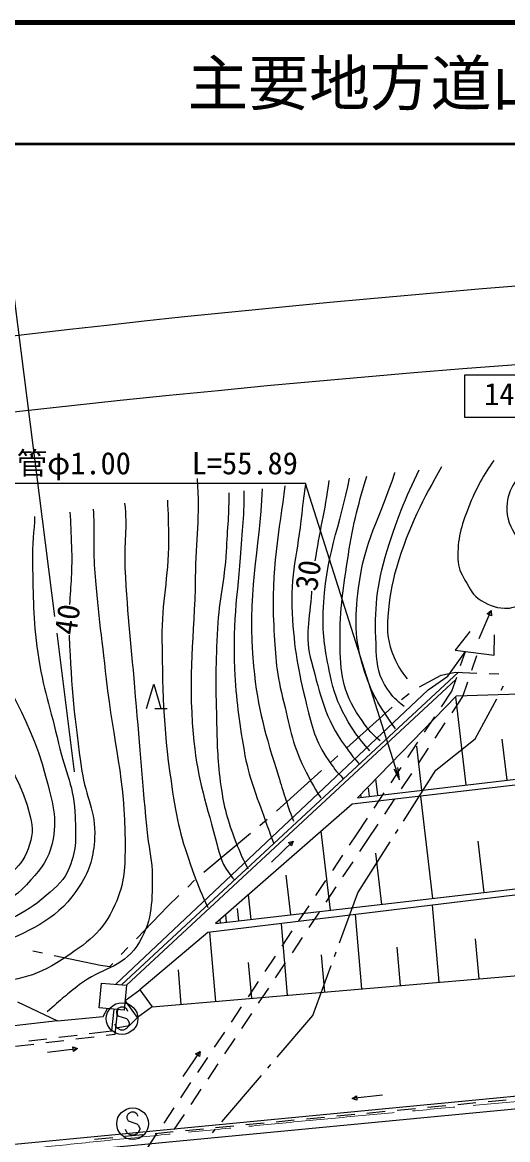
# Model space of a CAD drawing. Units: millimetres, scale not verified. Extents: x 40000 to 680000, y 20000 to 380000.
# Drawn here: x 203165 to 243056, y 288054 to 380000 of the extents above; entities that cross this region are included whole.
import ezdxf
from ezdxf.enums import TextEntityAlignment as Align

# ---------------------------------------------------------------- set-up
doc = ezdxf.new("R2010")
doc.units = ezdxf.units.MM
doc.header["$LTSCALE"] = 1000
doc.linetypes.add('CHAIN', pattern=[18.5, 12, -1.5, 3.5, -1.5])
for name, color, linetype, lineweight in [('M-BGD', 7, 'Continuous', 25), ('M-BMK', 2, 'CHAIN', 13), ('M-BMK-ROW', 30, 'Continuous', 25), ('M-STR-STRC', 7, 'Continuous', 25), ('M-TTL', 2, 'Continuous', 140), ('M-TTL-LINE', 7, 'Continuous', 50)]:
    doc.layers.add(name, color=color, linetype=linetype, lineweight=lineweight)
doc.layers.add('M-TTL-TXT', color=7, linetype='Continuous')
doc.styles.add('ＭＳ ゴシック', font='')
doc.styles.get('ＭＳ ゴシック').set_extended_font_data('MS Gothic')

# ---------------------------------------------------------------- blocks, each defined once
blk = doc.blocks.new('open_arrow')
at = {"color": 0, "linetype": 'Continuous', "lineweight": -2}
blk.add_lwpolyline([(7.5, 1.25), (0, 0), (7.5, -1.25)], dxfattribs=at)

msp = doc.modelspace()

# ---------------------------------------------------------------- linework, layer by layer
at = {"layer": 'M-BGD'}
for p, q in [((240719, 329289), (241694, 331591)), ((241375, 331319), (241694, 331591)), ((241720, 331172), (241375, 331319)), ((241694, 331591), (241720, 331172)), ((239193, 327062), (239591, 328216)), ((240118, 326676), (240536, 327890)), ((211316, 300803), (239008, 326526)), ((211719, 300767), (238801, 325923)), ((213360, 323528), (213960, 325528)), ((213960, 325528), (214560, 323528)), ((238470, 324964), (238867, 326117)), ((239374, 324517), (239792, 325731)), ((237617, 323678), (238470, 324964)), ((242535, 325039), (242724, 325392)), ((238485, 323178), (239374, 324517)), ((239644, 317243), (238791, 324500)), ((240391, 321052), (242156, 324335)), ((214060, 323528), (215060, 323528)), ((236235, 321595), (237064, 322845)), ((237103, 321095), (237932, 322345)), ((237156, 318469), (240391, 321052)), ((243009, 317638), (242613, 321003)), ((234853, 319512), (235682, 320762)), ((236015, 316817), (235589, 320446)), ((235721, 319011), (236550, 320261)), ((230714, 316195), (254171, 318949)), ((233470, 317428), (234300, 318678)), ((234339, 316928), (235168, 318178)), ((234484, 314263), (237156, 318469)), ((232387, 316391), (232227, 317751)), ((231027, 316231), (230997, 316486)), ((231707, 316311), (231627, 316991)), ((232088, 315345), (232918, 316595)), ((236910, 307908), (235932, 316324)), ((232957, 314845), (233786, 316095)), ((230683, 313226), (231535, 314512)), ((231515, 312673), (232404, 314012)), ((233840, 313250), (234055, 313587)), ((223635, 310891), (225431, 312630)), ((225031, 312504), (225431, 312630)), ((225431, 312630), (225292, 312235)), ((228493, 306930), (227737, 313440)), ((230063, 312297), (230683, 313226)), ((230907, 311761), (231515, 312673)), ((225292, 312235), (225031, 312504)), ((230740, 308368), (233411, 312574)), ((241119, 308397), (240630, 312606)), ((219045, 305832), (263049, 310945)), ((228676, 310217), (229508, 311465)), ((229521, 309681), (230353, 310929)), ((232702, 307419), (232212, 311627)), ((225238, 306551), (224860, 309806)), ((227289, 308137), (228121, 309385)), ((221983, 306173), (221748, 308198)), ((228134, 307601), (228966, 308849)), ((229235, 304254), (230740, 308368)), ((225902, 306057), (226735, 307305)), ((237419, 301002), (236876, 307345)), ((219462, 305880), (219426, 306195)), ((219959, 305938), (219886, 306568)), ((220971, 306056), (220853, 307068)), ((226747, 305521), (227579, 306769)), ((231076, 300459), (230553, 306573)), ((224963, 299936), (224459, 305828)), ((219071, 299431), (218585, 305110)), ((224516, 303977), (225348, 305225)), ((225360, 303441), (226192, 304689)), ((240709, 301284), (240428, 304574)), ((228823, 303127), (228961, 303503)), ((234248, 300731), (233976, 303902)), ((222017, 299684), (221765, 302630)), ((223129, 301897), (223961, 303145)), ((223973, 301361), (224805, 302609)), ((228020, 300198), (227758, 303254)), ((216231, 299188), (215988, 302028)), ((227044, 298263), (228549, 302376)), ((221742, 299817), (222574, 301065)), ((222586, 299280), (223419, 300529)), ((220355, 297736), (221187, 298985)), ((210530, 297005), (210712, 298799)), ((210804, 296736), (211010, 298769)), ((221200, 297200), (222032, 298448)), ((224120, 294844), (227044, 298263)), ((208657, 296778), (210530, 297005)), ((203693, 296175), (205182, 296356)), ((205089, 296042), (206578, 296223)), ((206175, 296476), (207664, 296657)), ((207571, 296344), (209060, 296524)), ((210053, 296645), (210804, 296736)), ((218968, 295656), (219800, 296904)), ((219813, 295120), (220645, 296368)), ((202607, 295741), (204096, 295922)), ((205227, 295245), (207709, 295542)), ((207314, 295684), (207709, 295542)), ((207359, 295311), (207314, 295684)), ((207709, 295542), (207359, 295311)), ((216382, 293240), (217769, 295320)), ((217405, 295112), (217769, 295320)), ((217769, 295320), (217717, 294904)), ((217717, 294904), (217405, 295112)), ((217582, 293576), (218414, 294824)), ((218426, 293040), (219258, 294288)), ((223340, 293932), (223600, 294236)), ((219570, 289525), (222820, 293324)), ((216195, 291496), (217027, 292744)), ((217039, 290960), (217871, 292208)), ((232764, 291710), (230279, 291439)), ((230279, 291439), (230632, 291666)), ((230632, 291666), (230672, 291293)), ((214808, 289416), (215640, 290664)), ((230672, 291293), (230279, 291439)), ((233983, 290483), (235476, 290626)), ((236471, 290722), (237964, 290865)), ((238960, 290960), (240453, 291104)), ((241448, 291199), (242941, 291342)), ((215652, 288880), (216484, 290128)), ((224028, 289529), (225521, 289672)), ((226517, 289767), (228010, 289911)), ((229005, 290006), (230498, 290149)), ((231494, 290245), (232987, 290388)), ((214074, 288574), (215567, 288717)), ((216562, 288813), (218056, 288956)), ((218790, 288613), (219050, 288917)), ((219051, 289052), (220544, 289195)), ((221540, 289290), (223033, 289433)), ((209097, 288097), (210590, 288240)), ((211585, 288336), (213078, 288479)), ((213421, 287336), (214253, 288584))]:
    msp.add_line(p, q, dxfattribs=at)
for points in [[(239946, 329862), (238737, 328324), (241958, 327916), (241970, 329606)], [(210837, 300838), (236517, 325066), (238143, 326193), (239591, 328216)], [(254171, 318949), (246621, 324798), (238827, 324537), (230714, 316195)], [(263049, 310945), (254467, 318483), (230280, 315666), (219045, 305832)], [(263705, 310623), (218398, 305088), (212817, 300385)], [(213828, 298982), (263120, 303203), (269853, 304743)], [(202774, 299386), (206045, 297845), (167054, 293341)], [(206045, 297845), (209807, 298196), (210156, 298844)], [(210857, 297264), (211983, 297438), (212625, 298116)], [(68432, 272115), (85418, 273756), (116532, 277206), (148011, 281200), (167746, 283712), (201951, 287632), (247556, 292004), (267838, 293645), (301638, 295934), (330270, 296982), (358434, 297127), (383903, 296568), (409756, 295329), (429811, 293901), (466447, 290253), (510076, 284053), (539963, 278668), (564963, 273446)], [(564734, 272421), (564731, 272422), (539763, 277638), (509909, 283016), (466321, 289210), (429722, 292855), (409694, 294281), (383866, 295518), (358425, 296077), (330292, 295932), (301693, 294885), (267916, 292598), (247649, 290958), (202061, 286587), (167872, 282670), (148143, 280159), (116656, 276164), (85526, 272711), (68531, 271070)]]:
    msp.add_lwpolyline(points, dxfattribs=at)
for points in [[(209661, 300942), (211724, 300760), (211544, 298722), (209482, 298903)], [(211614, 299518), (212817, 300385), (213828, 298982), (212625, 298116)]]:
    msp.add_lwpolyline(points, close=True, dxfattribs=at)
for points, knots in [([(241913, 343930), (241121, 342828), (240460, 341670), (239835, 340067), (239221, 338493), (238924, 337517), (238975, 335828), (238996, 335119), (239189, 334717), (239546, 334105), (239970, 333380), (240156, 332837), (240887, 332424), (241674, 331979), (242210, 331748), (243112, 331791), (243268, 331798), (243351, 331843), (243504, 331874), (244776, 332138), (245537, 332106), (246766, 332528), (249468, 333453), (250688, 334647), (253265, 335877), (253924, 336192), (254301, 336365), (255001, 336575), (256298, 336963), (257072, 336990), (258403, 337238), (261953, 337898), (264180, 337455), (267503, 338866), (270350, 340076), (271406, 341731), (274115, 343224), (275960, 344240), (277064, 344712), (279073, 345344), (282853, 346534), (285330, 345458), (289152, 346506), (290753, 346945), (291715, 347122), (293143, 347970), (295371, 349293), (295874, 351135), (298215, 352245), (302234, 354152), (305007, 353706), (309415, 354301), (312142, 354669), (313705, 354619), (316455, 354529), (323836, 354287), (327844, 352782), (335122, 351535), (338546, 350949), (340447, 350526), (343867, 349913), (346357, 349468), (347789, 349406), (350248, 348813), (355255, 347604), (357959, 346438), (362614, 344232), (364787, 343203), (365899, 342366), (367725, 340802), (370083, 338783), (370924, 337161), (372819, 334702), (374778, 332161), (375389, 331240), (377559, 327993)], [0, 0, 0, 0, 1, 1, 1, 2, 2, 2, 3, 3, 3, 4, 4, 4, 5, 5, 5, 6, 6, 6, 7, 7, 7, 8, 8, 8, 9, 9, 9, 10, 10, 10, 11, 11, 11, 12, 12, 12, 13, 13, 13, 14, 14, 14, 15, 15, 15, 16, 16, 16, 17, 17, 17, 18, 18, 18, 19, 19, 19, 20, 20, 20, 21, 21, 21, 22, 22, 22, 23, 23, 23, 24, 24, 24, 25, 25, 25, 25]), ([(245740, 344395), (245709, 344366), (245678, 344337), (245647, 344308), (245331, 344015), (244952, 344084), (244710, 343727), (243779, 342353), (242949, 341498), (242997, 339839), (243028, 338776), (243471, 338233), (243987, 337304), (244310, 336724), (244530, 336344), (245117, 336034), (245514, 335823), (245791, 335731), (246239, 335775), (248828, 336032), (250158, 336831), (252679, 337474), (253544, 337694), (254032, 337806), (254905, 337989), (256576, 338338), (257529, 338446), (259203, 338780), (262335, 339406), (264220, 339369), (267184, 340560), (270448, 341873), (271496, 344107), (274748, 345448), (277238, 346475), (278877, 346232), (281524, 346726), (284372, 347258), (285266, 347422), (288818, 348074)], [0, 0, 0, 0, 1, 1, 1, 2, 2, 2, 3, 3, 3, 4, 4, 4, 5, 5, 5, 6, 6, 6, 7, 7, 7, 8, 8, 8, 9, 9, 9, 10, 10, 10, 11, 11, 11, 12, 12, 12, 13, 13, 13, 13]), ([(234549, 323699), (233883, 324214), (233622, 324495), (233179, 325129), (232442, 326184), (232319, 327007), (232260, 328293), (232123, 331310), (232182, 333082), (232999, 335990), (233831, 338953), (234715, 340921), (235786, 343186)], [0, 0, 0, 0, 1, 1, 1, 2, 2, 2, 3, 3, 3, 4, 4, 4, 4]), ([(237622, 343409), (236135, 340788), (234952, 338595), (233921, 335121), (233470, 333599), (233331, 332702), (233216, 331119), (233119, 329790), (233190, 328964), (233729, 327745), (234057, 327003), (234245, 326677), (234804, 325966)], [0, 0, 0, 0, 1, 1, 1, 2, 2, 2, 3, 3, 3, 4, 4, 4, 4]), ([(217528, 342450), (217759, 339276), (217428, 337486), (217377, 334305), (217297, 329281), (216769, 326448), (217205, 321442), (217503, 318011), (218155, 316147), (219040, 312818), (219341, 311684), (219440, 310969), (220128, 310018), (220292, 309791), (220352, 309687), (220575, 309457)], [0, 0, 0, 0, 1, 1, 1, 2, 2, 2, 3, 3, 3, 4, 4, 4, 5, 5, 5, 5]), ([(226451, 342053), (226336, 341297), (226221, 340492), (226132, 339569), (225821, 336366), (225148, 334581), (225336, 331368), (225511, 328395), (225820, 326729), (226529, 323837), (226983, 321987), (227233, 320867), (228314, 319299), (228752, 318666), (228933, 318391), (229544, 317758)], [0, 0, 0, 0, 1, 1, 1, 2, 2, 2, 3, 3, 3, 4, 4, 4, 5, 5, 5, 5]), ([(231717, 320064), (230721, 321232), (230366, 321666), (229733, 322838), (229049, 324105), (228751, 324887), (228464, 326297), (228059, 328286), (227834, 329434), (227898, 331463), (228038, 335935), (229315, 338625), (230065, 342492)], [0, 0, 0, 0, 1, 1, 1, 2, 2, 2, 3, 3, 3, 4, 4, 4, 4]), ([(232571, 320861), (231736, 321597), (231456, 321999), (230881, 322837), (229470, 324891), (229299, 326520), (229280, 329011), (229259, 331833), (229555, 333412), (229962, 336204), (230324, 338690), (230895, 340735), (231488, 342664)], [0, 0, 0, 0, 1, 1, 1, 2, 2, 2, 3, 3, 3, 4, 4, 4, 4]), ([(233833, 321867), (232426, 323867), (231858, 324768), (231208, 326881), (230455, 329332), (230499, 330886), (230798, 333432), (231250, 337289), (232580, 339223), (233778, 342917), (233781, 342926), (233784, 342935), (233787, 342943)], [0, 0, 0, 0, 1, 1, 1, 2, 2, 2, 3, 3, 3, 4, 4, 4, 4]), ([(220133, 341285), (220156, 339728), (220014, 338366), (219913, 336442), (219784, 333971), (219337, 332617), (219204, 330145), (219047, 327214), (219047, 325564), (219124, 322629), (219176, 320620), (219179, 319486), (219438, 317492), (219676, 315660), (219929, 314630), (220580, 312900), (220962, 311883), (221116, 311502), (221696, 310351)], [0, 0, 0, 0, 1, 1, 1, 2, 2, 2, 3, 3, 3, 4, 4, 4, 5, 5, 5, 6, 6, 6, 6]), ([(221362, 341435), (221362, 341061), (221361, 340665), (221360, 340233), (221357, 339143), (221237, 338537), (221174, 337448), (220935, 333289), (220406, 330959), (220613, 326798), (220744, 324160), (220935, 322682), (221388, 320079), (221794, 317741), (222364, 316504), (223157, 314268), (223416, 313538), (223497, 313292), (223840, 312406)], [0, 0, 0, 0, 1, 1, 1, 2, 2, 2, 3, 3, 3, 4, 4, 4, 5, 5, 5, 6, 6, 6, 6]), ([(222879, 341619), (222662, 336594), (221598, 332809), (222167, 327006), (222520, 323407), (223148, 321432), (224212, 317976), (224661, 316515), (224810, 315999), (225452, 314265)], [0, 0, 0, 0, 1, 1, 1, 2, 2, 2, 3, 3, 3, 3]), ([(224739, 341845), (224313, 338232), (223566, 334936), (223823, 330391), (223956, 328053), (223987, 326712), (224557, 324441), (225134, 322140), (225279, 320759), (226326, 318630), (226811, 317644), (227001, 317252), (227708, 316179)], [0, 0, 0, 0, 1, 1, 1, 2, 2, 2, 3, 3, 3, 4, 4, 4, 4]), ([(211563, 340443), (211819, 338365), (211495, 337174), (211597, 335083), (211800, 330952), (212102, 328650), (212450, 324528), (212829, 320049), (212991, 317535), (213456, 313064), (213592, 311750), (213855, 311025), (213843, 309705), (213821, 307414), (213842, 305881), (212561, 303982), (211325, 302148), (209609, 302176), (207868, 300812), (206793, 299969), (206418, 299665), (205192, 298562)], [0, 0, 0, 0, 1, 1, 1, 2, 2, 2, 3, 3, 3, 4, 4, 4, 5, 5, 5, 6, 6, 6, 7, 7, 7, 7]), ([(215086, 340673), (215148, 339672), (215167, 338631), (215170, 337359), (215176, 334187), (214604, 332427), (214640, 329256), (214697, 324324), (214758, 321532), (215518, 316658), (215943, 313933), (216331, 312408), (217300, 309826), (217697, 308768), (217833, 308378), (218402, 307151)], [0, 0, 0, 0, 1, 1, 1, 2, 2, 2, 3, 3, 3, 4, 4, 4, 5, 5, 5, 5]), ([(204171, 339347), (204131, 338153), (203967, 337057), (203998, 335555), (204059, 332642), (204022, 330993), (204436, 328109), (204860, 325149), (205483, 323562), (206147, 320646), (206682, 318295), (207443, 317036), (207510, 314626), (207555, 312993), (207645, 311988), (207042, 310470), (206606, 309372), (206015, 308907), (205121, 308135), (203157, 306439), (201667, 305988), (199280, 304966), (197033, 304005), (196132, 303749), (193342, 302993)], [0, 0, 0, 0, 1, 1, 1, 2, 2, 2, 3, 3, 3, 4, 4, 4, 5, 5, 5, 6, 6, 6, 7, 7, 7, 8, 8, 8, 8]), ([(208983, 339932), (209134, 338296), (208956, 337172), (209079, 335366), (209330, 331675), (209655, 329623), (210059, 325945), (210637, 320693), (211611, 317791), (211608, 312507), (211606, 310475), (211593, 309231), (210775, 307372), (209793, 305142), (208476, 304228), (206443, 302885), (204057, 301308), (202505, 301176), (199442, 300739)], [0, 0, 0, 0, 1, 1, 1, 2, 2, 2, 3, 3, 3, 4, 4, 4, 5, 5, 5, 6, 6, 6, 6]), ([(207062, 339698), (207141, 338834), (207163, 337960), (207205, 336852), (207277, 334963), (207122, 333618), (207040, 332103)], [0, 0, 0, 0, 1, 1, 1, 2, 2, 2, 2]), ([(197890, 338585), (197967, 338321), (198044, 338044), (198123, 337747), (198764, 335341), (198565, 333857), (199332, 331489), (201101, 326027), (203614, 323512), (205079, 317961), (205634, 315858), (206089, 314537), (205603, 312417), (205301, 311099), (204759, 310438), (203863, 309425), (201923, 307228), (200143, 306676), (197434, 305557), (195375, 304707), (194499, 304454), (191977, 303899)], [0, 0, 0, 0, 1, 1, 1, 2, 2, 2, 3, 3, 3, 4, 4, 4, 5, 5, 5, 6, 6, 6, 7, 7, 7, 7]), ([(190463, 337683), (190729, 336938), (191025, 336155), (191471, 335307), (193414, 331619), (194806, 329724), (196945, 326146), (199628, 321659), (202489, 319716), (203815, 314659), (204079, 313653), (204001, 312978), (203643, 312000), (203293, 311043), (202861, 310584), (202129, 309875), (199622, 307449), (197455, 307052), (194257, 305659), (192878, 305059), (192394, 304838), (190689, 304215)], [0, 0, 0, 0, 1, 1, 1, 2, 2, 2, 3, 3, 3, 4, 4, 4, 5, 5, 5, 6, 6, 6, 7, 7, 7, 7]), ([(226941, 333193), (226939, 333163), (226936, 333132), (226934, 333101), (226783, 330865), (226326, 329522), (226926, 327363), (227710, 324546), (227999, 322784), (229716, 320417), (230127, 319850), (230278, 319594), (230833, 319016)], [0, 0, 0, 0, 1, 1, 1, 2, 2, 2, 3, 3, 3, 4, 4, 4, 4]), ([(207009, 329581), (207010, 329547), (207011, 329512), (207013, 329477), (207186, 325130), (207443, 322696), (208061, 318390), (208370, 316236), (209222, 315090), (209103, 312916), (209015, 311307), (208751, 310336), (207894, 308971), (206178, 306242), (204147, 305470), (201225, 304110), (199050, 303098), (198049, 302793), (195384, 302212)], [0, 0, 0, 0, 1, 1, 1, 2, 2, 2, 3, 3, 3, 4, 4, 4, 5, 5, 5, 6, 6, 6, 6])]:
    msp.add_open_spline(points, degree=3, knots=knots, dxfattribs=at)
msp.add_open_spline([(228353, 342284), (228039, 339780), (227546, 337955), (227212, 335680)], degree=3, dxfattribs=at)
at = {"layer": 'M-BMK'}
msp.add_arc((431811, -1869667), 2169010, 93.28476, 97.51666, dxfattribs=at)
at = {"layer": 'M-BMK-ROW'}
for p, q in [((237581, 326283), (238758, 326532)), ((238758, 326532), (240526, 326454)), ((241525, 326410), (242324, 326375)), ((235804, 325308), (237581, 326283)), ((234338, 324274), (234964, 324772)), ((229843, 320301), (233557, 323649)), ((228506, 319096), (229100, 319632)), ((224049, 315079), (227763, 318427)), ((222676, 313915), (223291, 314428)), ((218069, 310072), (221908, 313275)), ((216755, 308843), (217328, 309401)), ((215129, 307259), (216039, 308145)), ((212539, 304575), (215129, 307259)), ((204029, 303585), (204812, 303419)), ((211289, 303280), (211844, 303856)), ((205790, 303211), (209601, 302403)), ((210356, 302313), (210595, 302560)), ((209601, 302403), (210356, 302313))]:
    msp.add_line(p, q, dxfattribs=at)
at = {"layer": 'M-STR-STRC'}
for p, q in [((205845, 331106), (202065, 360985)), ((239541, 350985), (247941, 350985)), ((239541, 347485), (239541, 350985)), ((247941, 347485), (239541, 347485)), ((207464, 318315), (206020, 329726)), ((211012, 298848), (210894, 298612)), ((211248, 298966), (211012, 298848)), ((211485, 298966), (211248, 298966)), ((211721, 298848), (211485, 298966)), ((211839, 298612), (211721, 298848)), ((210894, 298612), (210894, 298493)), ((210894, 298493), (211012, 298257)), ((211012, 298257), (211721, 298021)), ((211721, 298021), (211839, 297902)), ((210894, 297312), (210776, 297548)), ((211012, 297193), (210894, 297312)), ((211248, 297075), (211012, 297193)), ((211485, 297075), (211248, 297075)), ((211721, 297193), (211485, 297075)), ((211839, 297312), (211721, 297193)), ((211839, 297902), (211957, 297666)), ((211957, 297548), (211839, 297312)), ((211957, 297666), (211957, 297548)), ((211869, 290188), (211751, 289951)), ((211751, 289951), (211751, 289833)), ((211751, 289833), (211869, 289597)), ((212106, 290306), (211869, 290188)), ((212342, 290306), (212106, 290306)), ((212578, 290188), (212342, 290306)), ((212697, 289951), (212578, 290188)), ((211751, 288651), (211633, 288888)), ((211869, 289597), (212578, 289360)), ((212578, 289360), (212697, 289242)), ((212697, 289242), (212815, 289006)), ((212815, 288888), (212697, 288651)), ((212815, 289006), (212815, 288888)), ((211869, 288533), (211751, 288651)), ((212106, 288415), (211869, 288533)), ((212342, 288415), (212106, 288415)), ((212578, 288533), (212342, 288415)), ((212697, 288651), (212578, 288533))]:
    msp.add_line(p, q, dxfattribs=at)
msp.add_lwpolyline([(234173, 317667), (226451, 342053), (192701, 342053)], dxfattribs=at)
for centre in [(211366, 298021), (212224, 289360)]:
    msp.add_circle(centre, 1300, dxfattribs=at)
for centre, radius, start, end in [((336993, -791956), 1154018, 77.89473, 97.37994), ((328919, -769483), 1124530, 77.25621, 103.6468)]:
    msp.add_arc(centre, radius, start, end, dxfattribs=at)
at = {"layer": 'M-TTL'}
msp.add_line((680000, 380000), (40000, 380000), dxfattribs=at)
at = {"layer": 'M-TTL-LINE'}
msp.add_line((40000, 370000), (680000, 370000), dxfattribs=at)

# ---------------------------------------------------------------- block references
at = {"layer": 'M-STR-STRC', "xscale": 133, "yscale": 133, "rotation": 107.6}
msp.add_blockref('open_arrow', (234173, 317667), dxfattribs=at)

# ---------------------------------------------------------------- texts
at = {"layer": 'M-BGD', "style": 'ＭＳ ゴシック'}
for s, p in [('30', (227919, 333050)), ('40', (208124, 329418))]:
    msp.add_text(s, height=1833, rotation=81.653, dxfattribs=at).set_placement(p, align=Align.BOTTOM_LEFT)
at = {"layer": 'M-STR-STRC', "style": 'ＭＳ ゴシック'}
for s, p in [('14.5', (241128, 347948)), ('ヒューム管φ1.00\u3000\u3000L=55.89', (192701, 342253))]:
    msp.add_text(s, height=1833, dxfattribs=at).set_placement(p, align=Align.BOTTOM_LEFT)
at = {"layer": 'M-TTL-TXT', "style": 'ＭＳ ゴシック'}
msp.add_text('主要地方道山口宇部線', height=3666, dxfattribs=at).set_placement((216734, 375000), align=Align.MIDDLE_LEFT)

doc.saveas('drawing.dxf')
